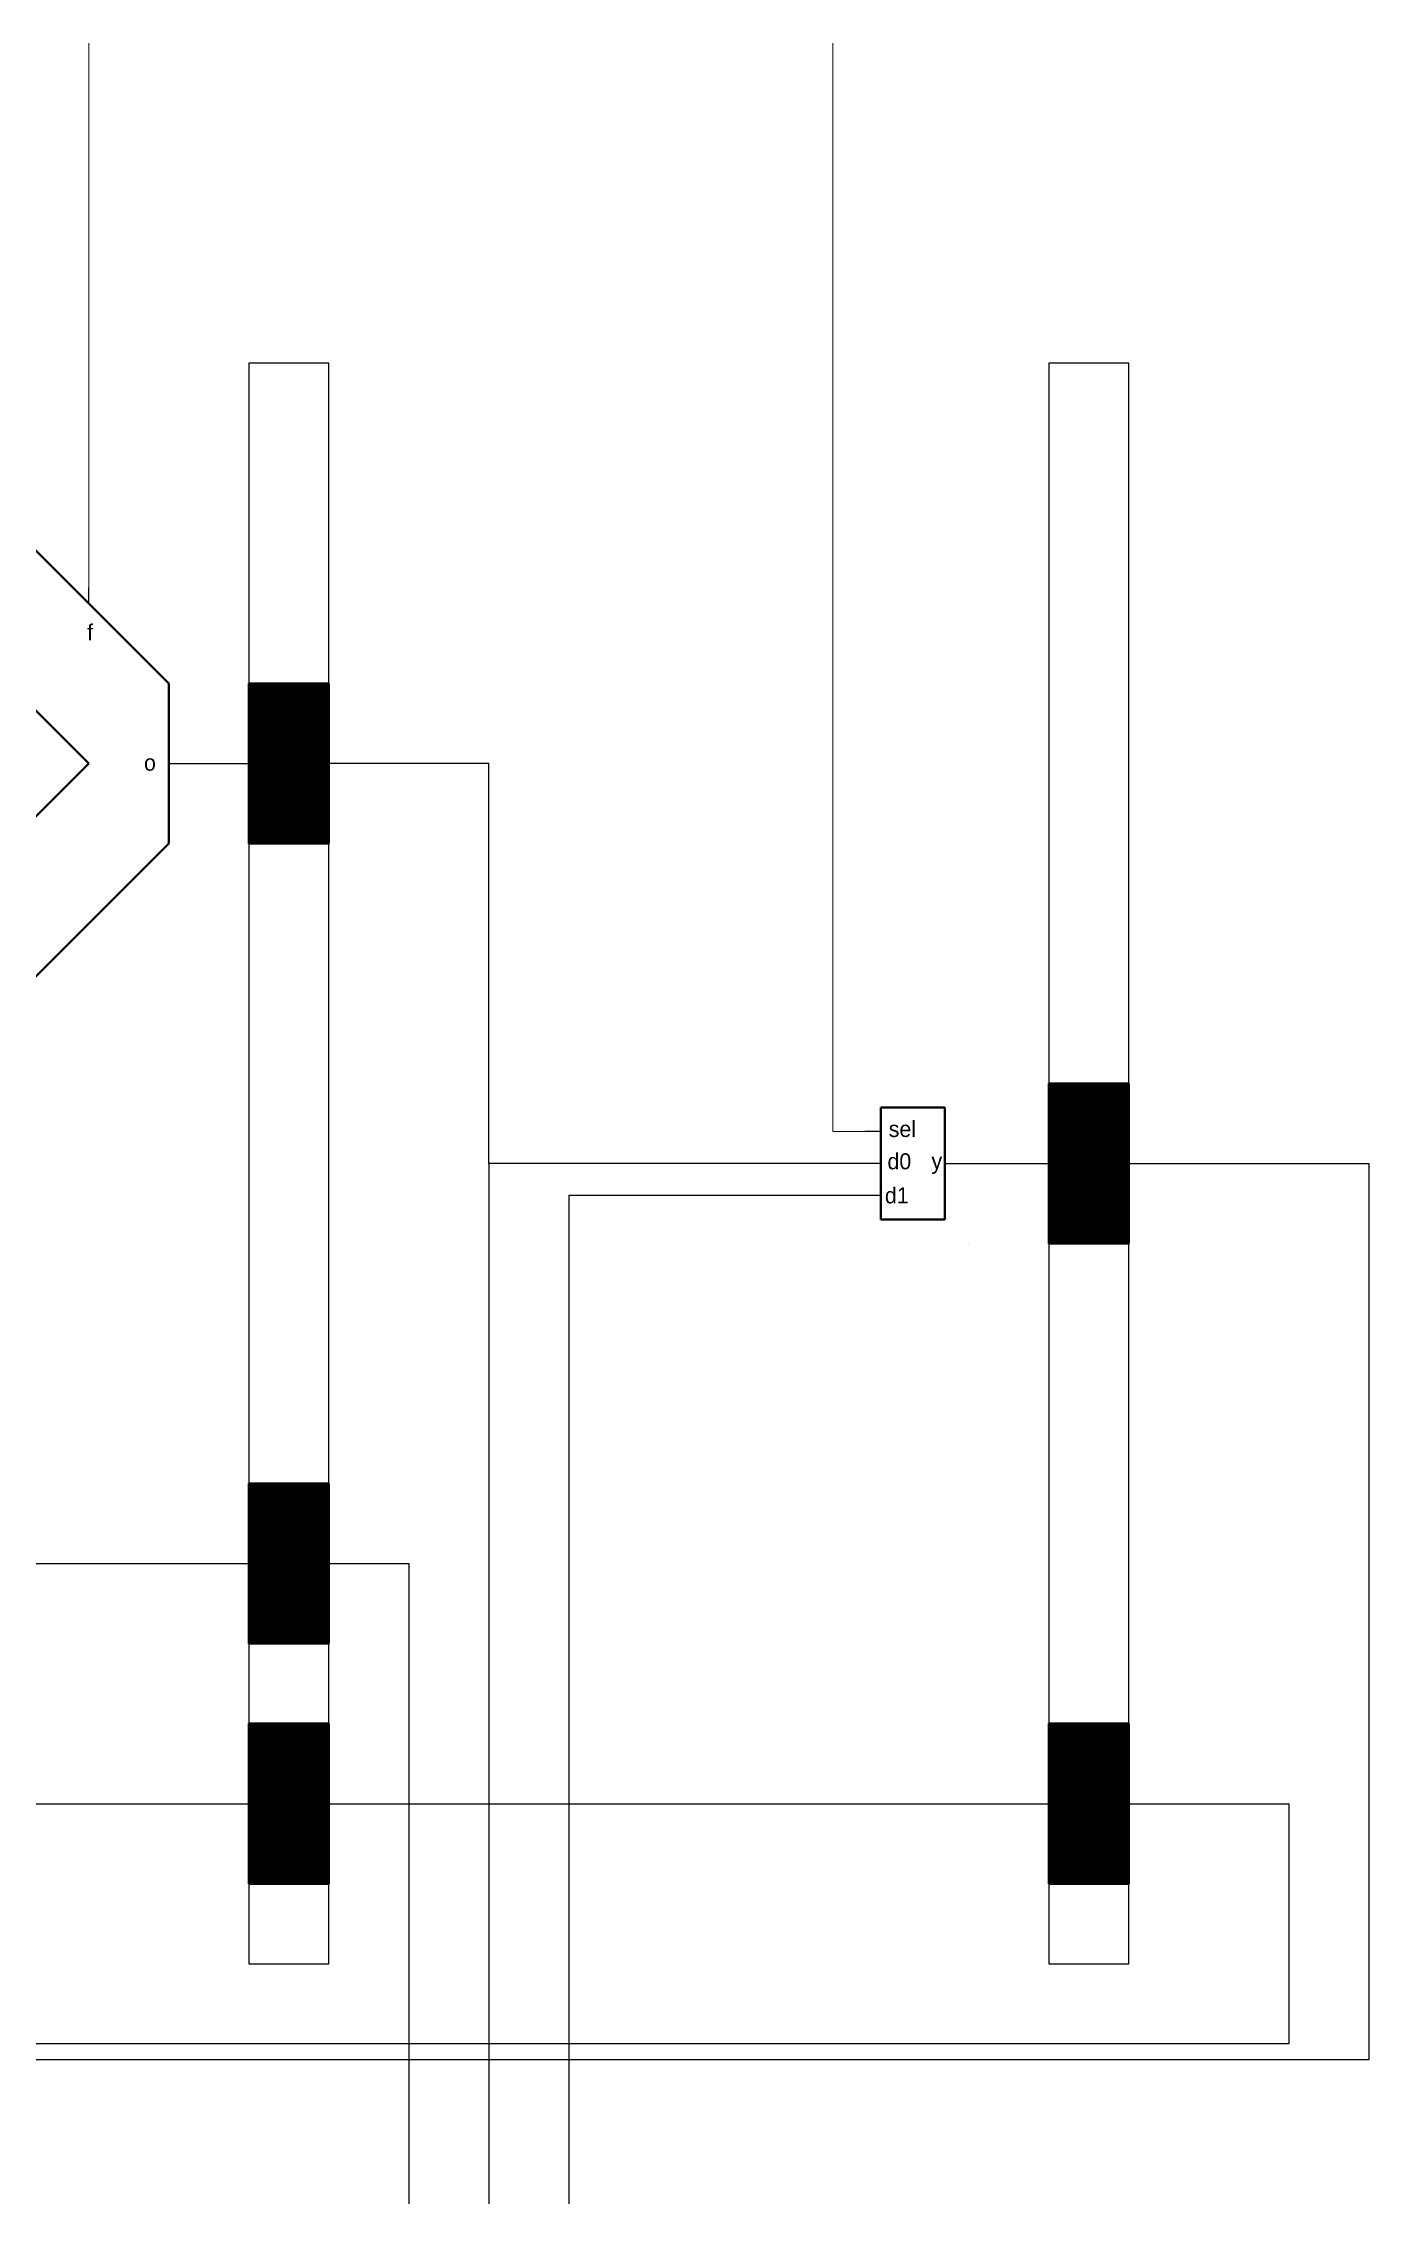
# Model space of a CAD drawing. Header units: millimetres. Extents: x 0 to 430, y -30 to 240.
# Drawn here: x 264.3 to 430, y -30 to 240 of the extents above; entities that cross this region are included whole.
import ezdxf

# ---------------------------------------------------------------- set-up
doc = ezdxf.new("R2010")
doc.units = ezdxf.units.MM
doc.layers.get('0').update_dxf_attribs({"lineweight": 25, "true_color": 0xffffff})
doc.layers.add('cu_signal', color=5, linetype='Continuous', lineweight=13, true_color=0x0000ff)
doc.styles.add('textstyle31', font='')
doc.styles.add('textstyle32', font='')
doc.styles.add('textstyle33', font='')
doc.styles.add('textstyle34', font='')
doc.styles.add('textstyle4', font='')
doc.styles.add('textstyle5', font='')
doc.styles.add('textstyle6', font='')
doc.styles.add('textstyle7', font='')
doc.styles.get('textstyle31').set_extended_font_data('SansND')
doc.styles.get('textstyle32').set_extended_font_data('SansND')
doc.styles.get('textstyle33').set_extended_font_data('SansND')
doc.styles.get('textstyle34').set_extended_font_data('SansND')
doc.styles.get('textstyle4').set_extended_font_data('SansND')
doc.styles.get('textstyle5').set_extended_font_data('SansND')
doc.styles.get('textstyle6').set_extended_font_data('SansND')
doc.styles.get('textstyle7').set_extended_font_data('SansND')

# ---------------------------------------------------------------- blocks, each defined once
blk = doc.blocks.new('mux')
at = {"color": 3, "lineweight": 50, "true_color": 0x00ff00}
for p, q in [((-4, 7), (4, 7)), ((-4, -7), (-4, 7)), ((4, 7), (4, -7)), ((4, -7), (-4, -7))]:
    blk.add_line(p, q, dxfattribs=at)
at = {"color": 2, "lineweight": 25, "true_color": 0xffff00}
for p, q in [((-4, 4), (-6, 4)), ((-4, 0), (-6, 0)), ((4, 0), (6, 0)), ((-4, -4), (-6, -4))]:
    blk.add_line(p, q, dxfattribs=at)
blk.add_line((7, -10), (7, -10))
blk.add_line((7, -10), (7, -10))
blk.add_line((7, -10), (7, -10))
blk.add_line((7, -10), (7, -10))
at = {"char_height": 1, "attachment_point": 5}
for s, insert, style in [('\\H2;sel', (-1.3, 4.3), 'textstyle31'), ('\\H2;d0', (-1.68, 0.26), 'textstyle32'), ('\\H2;y', (3, 0), 'textstyle34'), ('\\H2;d1', (-2, -4), 'textstyle33')]:
    blk.add_mtext(s, dxfattribs=dict(at, insert=insert, style=style))
blk = doc.blocks.new('Alu')
at = {"color": 3, "lineweight": 50, "true_color": 0x00ff00}
for p, q in [((-10, 10), (-10, 30)), ((-10, 30), (10, 10)), ((0, 0), (-10, 10)), ((10, 10), (10, -10)), ((-10, -10), (0, 0)), ((-10, -30), (-10, -10)), ((10, -10), (-10, -30))]:
    blk.add_line(p, q, dxfattribs=at)
at = {"color": 2, "lineweight": 25, "true_color": 0xffff00}
for p, q in [((0, 20), (0, 22)), ((-10, 20), (-12, 20)), ((10, 0), (12, 0)), ((-10, -20), (-12, -20))]:
    blk.add_line(p, q, dxfattribs=at)
at = {"char_height": 1, "attachment_point": 5}
for s, insert, style in [('\\H2;a', (-7.65, 20.02), 'textstyle6'), ('\\H2;f', (0.16, 16.39), 'textstyle7'), ('\\H2;o', (7.64, 0.08), 'textstyle5'), ('\\H2;b', (-7.48, -20.12), 'textstyle4')]:
    blk.add_mtext(s, dxfattribs=dict(at, insert=insert, style=style))
blk = doc.blocks.new('reg')
at = {"true_color": 0xaa00ff}
h = blk.add_hatch(dxfattribs=at)
h.set_pattern_fill('BRASS', color=200, angle=45, style=0)
h.set_pattern_definition([(45, (0, 0), (-0.0883883, 0.0883883), [])])
h.paths.add_polyline_path([(-5, -10), (-5, 10), (5, 10), (5, -10)])
at = {"color": 200, "lineweight": 50, "true_color": 0xaa00ff}
for p, q in [((-5, 10), (5, 10)), ((-5, -10), (-5, 10)), ((5, 10), (5, -10)), ((5, -10), (-5, -10))]:
    blk.add_line(p, q, dxfattribs=at)

msp = doc.modelspace()

# ---------------------------------------------------------------- linework, layer by layer
for p, q in [((300, 200), (290, 200)), ((290, 200), (290, 0)), ((300, 0), (300, 200)), ((400, 200), (390, 200)), ((390, 200), (390, 0)), ((400, 0), (400, 200)), ((282, 150), (290, 150)), ((320, 150), (300, 150)), ((320, 100), (320, 150)), ((320, 100), (320, -30)), ((367, 100), (320, 100)), ((379, 100), (390, 100)), ((400, 100), (430, 100)), ((430, 100), (430, -12)), ((330, 96), (330, -30)), ((367, 96), (330, 96)), ((203, 50), (290, 50)), ((300, 50), (310, 50)), ((310, 50), (310, -30)), ((200, 20), (290, 20)), ((300, 20), (390, 20)), ((400, 20), (420, 20)), ((420, 20), (420, -10)), ((290, 0), (300, 0)), ((390, 0), (400, 0)), ((420, -10), (105, -10)), ((430, -12), (106, -12))]:
    msp.add_line(p, q)
at = {"layer": 'cu_signal'}
for p, q in [((270, 172), (270, 240)), ((363, 104), (363, 240))]:
    msp.add_line(p, q, dxfattribs=at)
at = {"layer": 'cu_signal', "color": 5, "true_color": 0x0000ff}
msp.add_line((363, 104), (367, 104), dxfattribs=at)

# ---------------------------------------------------------------- block references
for name, p in [('Alu', (270, 150)), ('reg', (295, 150)), ('reg', (395, 100)), ('mux', (373, 100)), ('reg', (295, 50)), ('reg', (295, 20)), ('reg', (395, 20))]:
    msp.add_blockref(name, p)

doc.saveas('drawing.dxf')
